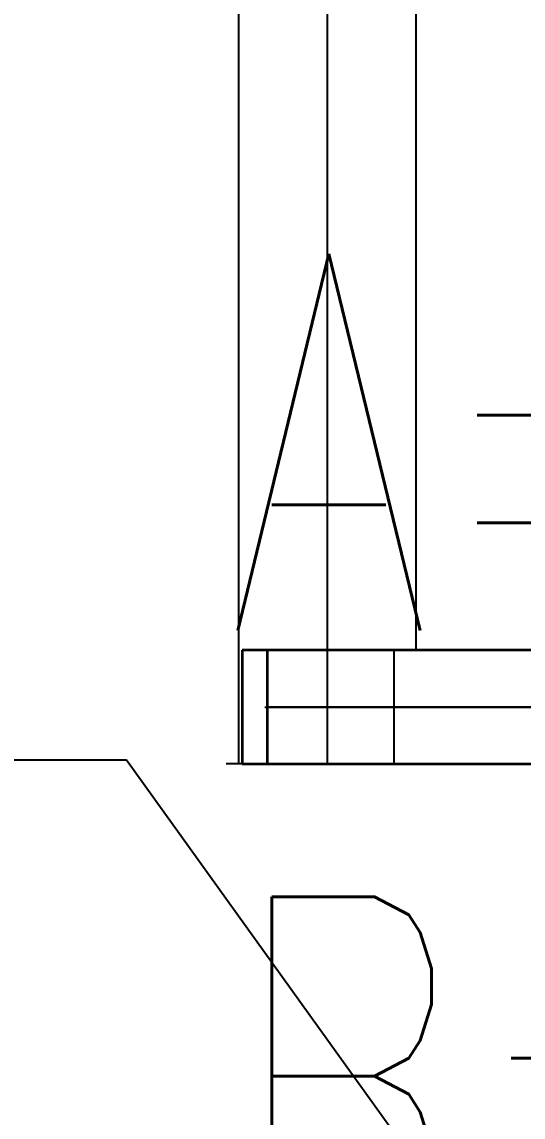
# Model space of a CAD drawing. Extents: x -170 to 1091, y -90 to 504.
# Drawn here: x 85.04 to 88.99, y 65.82 to 74.46 of the extents above; entities that cross this region are included whole.
import ezdxf

# ---------------------------------------------------------------- set-up
doc = ezdxf.new("R2010")
doc.units = 0
doc.header["$LTSCALE"] = 1000
doc.linetypes.add('CENTER', pattern=[50.8, 31.75, -6.35, 6.35, -6.35])
for name, color, linetype in [('CENTER', 2, 'CENTER'), ('DIM_COOR', 3, 'CONTINUOUS'), ('PUB_TEXT', 7, 'CONTINUOUS')]:
    doc.layers.add(name, color=color, linetype=linetype)
doc.layers.add('EB0', color=7, linetype='CONTINUOUS', lineweight=35)
doc.styles.add('_TCH_DIM', font='SIMPLEX', dxfattribs={"bigfont": 'GBCBIG'})

msp = doc.modelspace()

# ---------------------------------------------------------------- linework, layer by layer
at = {"layer": 'CENTER', "ltscale": 25}
msp.add_line((97.40132, 69.05001, -0.908), (86.97213, 69.05002, -0.908), dxfattribs=at)
msp.add_line((97.40132, 69.05001, -0.908), (86.97213, 69.05002, -0.908), dxfattribs=at)
at = {"layer": 'DIM_COOR', "color": 4, "linetype": 'Continuous'}
for p, q in [((85.86448, 68.63245), (69.14448, 68.63245)), ((92.99996, 58.70001), (85.86448, 68.63245)), ((105.02156, 68.60446), (86.65156, 68.60446))]:
    msp.add_line(p, q, dxfattribs=at)
at = {"layer": 'EB0', "lineweight": 25}
for p, q in [((86.7511, 68.60002, -0.908), (86.75108, 103.05871, 0)), ((87.4511, 68.60002, -0.908), (87.45108, 103.05871, 0)), ((88.1511, 69.50002, -0.908), (88.15108, 103.05871, 0)), ((87.97544, 68.60002, -0.908), (87.97544, 69.50002, -0.908)), ((86.95497, 69.05002, -0.908), (99.04497, 69.05001, -0.908)), ((96.84265, 69.05001, -0.908), (88.47865, 69.05002, -0.908))]:
    msp.add_line(p, q, dxfattribs=at)
at = {"layer": 'EB0'}
for p, q in [((86.97544, 69.50002, -0.908), (86.77544, 69.50002, -0.908)), ((86.77544, 69.50002, -0.908), (86.77544, 68.60002, -0.908)), ((86.97544, 68.60002, -0.908), (86.97544, 69.50002, -0.908)), ((89.95944, 69.50002, -0.908), (86.97544, 69.50002, -0.908)), ((86.97544, 68.60002, -0.908), (86.77544, 68.60002, -0.908)), ((89.95944, 68.60002, -0.908), (86.97544, 68.60002, -0.908))]:
    msp.add_line(p, q, dxfattribs=at)

# ---------------------------------------------------------------- texts
at = {"layer": 'PUB_TEXT', "linetype": 'Continuous', "style": '_TCH_DIM', "width": 0.705882}
for s, p in [('A=58.700', (86.65156, 69.65446)), ('B=109.000', (86.65156, 64.57946))]:
    msp.add_text(s, height=2.975, dxfattribs=at).set_placement(p)

doc.saveas('drawing.dxf')
